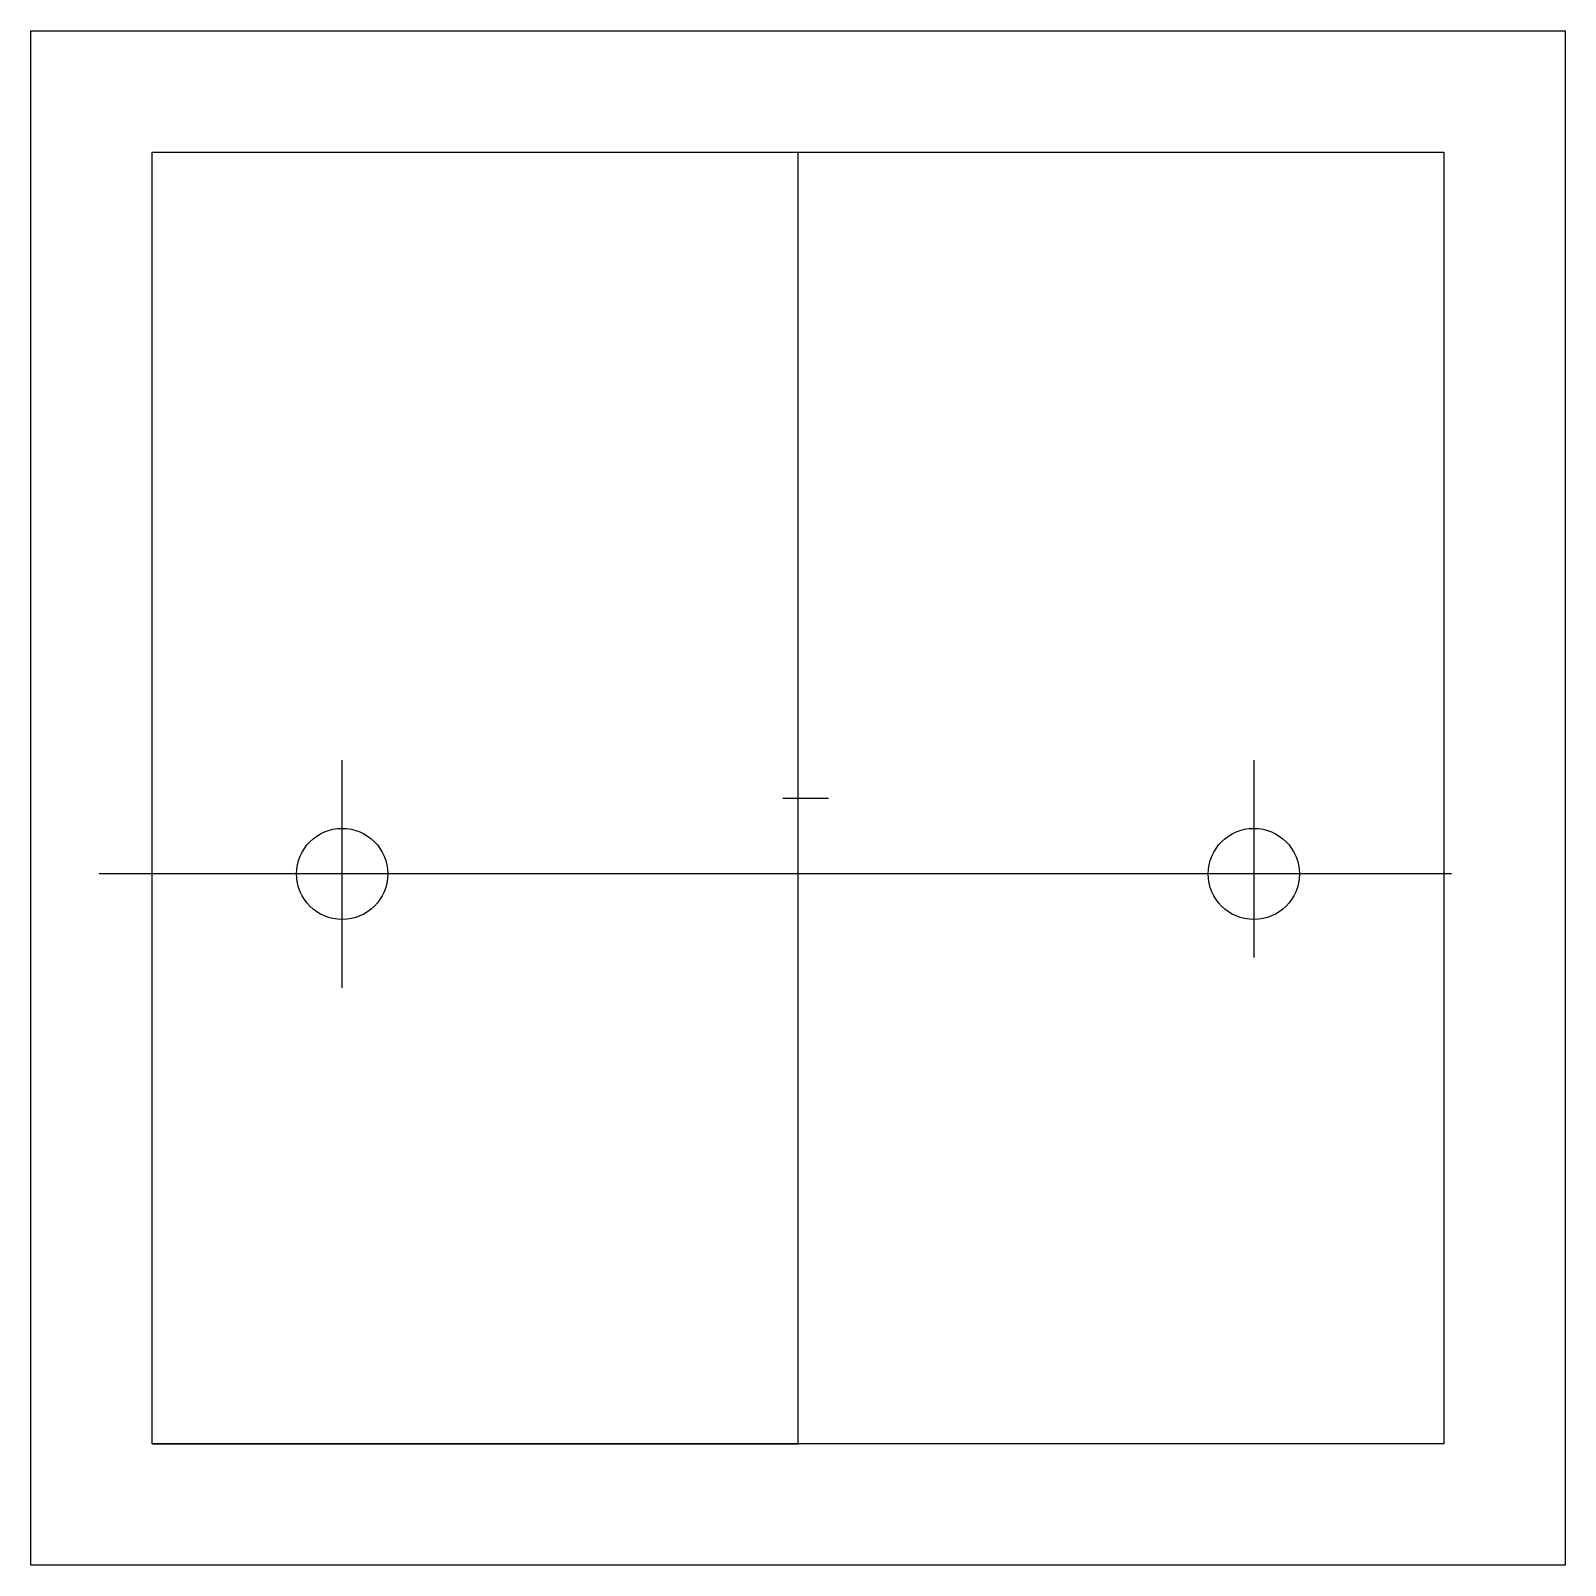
# Model space of a CAD drawing. Header units: inches. Extents: x 375 to 395, y 0 to 145.
# Drawn here: x 375 to 395.2, y 125 to 145.2 of the extents above; entities outside this region: 1.
import ezdxf

# ---------------------------------------------------------------- set-up
doc = ezdxf.new("R2010")
doc.units = ezdxf.units.IN
doc.header["$MEASUREMENT"] = 0

msp = doc.modelspace()

# ---------------------------------------------------------------- linework, layer by layer
for p, q in [((375, 143.6), (375, 145.2)), ((375, 145.2), (392, 145.2)), ((392, 145.2), (395.2, 145.2)), ((395.2, 145.2), (395.2, 128.2)), ((375, 125), (375, 143.6)), ((376.6, 126.6), (376.6, 143.6)), ((376.6, 143.6), (393.6, 143.6)), ((385.1, 126.6), (385.1, 143.6)), ((393.6, 143.6), (393.6, 126.6)), ((379.1, 132.6), (379.1, 135.6)), ((391.1, 135.6), (391.1, 133)), ((376.6, 126.6), (376.6, 135.1)), ((384.9, 135.1, 9.6), (385.5, 135.1, 9.6)), ((393.7, 134.1), (375.9, 134.1)), ((395.2, 128.2), (395.2, 125)), ((393.6, 126.6), (376.6, 126.6)), ((376.6, 126.6), (385.1, 126.6)), ((395.2, 125), (375, 125))]:
    msp.add_line(p, q)
at = {"extrusion": (0, -1, 0)}
for p, q in [((379.1, 125, 5.2), (377, 125, 5.2)), ((379.1, 125, 3.6), (379.1, 125, 5.2)), ((375, 0, 8), (385.1, 0, 8))]:
    msp.add_line(p, q, dxfattribs=at)
for centre in [(379.1, 134.1), (391.1, 134.1)]:
    msp.add_circle(centre, 0.6)

doc.saveas('drawing.dxf')
